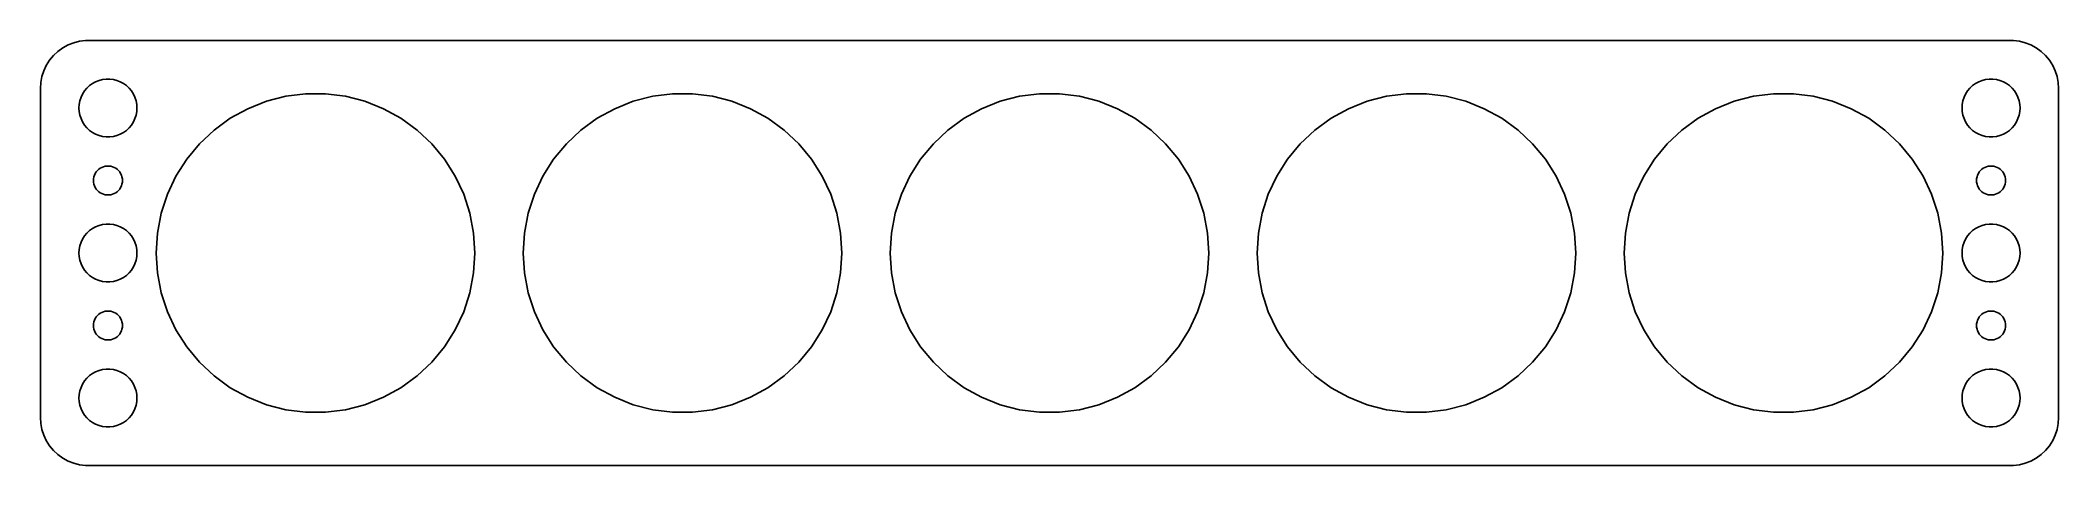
# Model space of a CAD drawing. Header units: metres. Extents: x -104 to 104, y -22 to 22.
import ezdxf

# ---------------------------------------------------------------- set-up
doc = ezdxf.new("R2010")
doc.units = ezdxf.units.M

msp = doc.modelspace()

# ---------------------------------------------------------------- linework, layer by layer
for p, q in [((-102.179, 21.2216), (-102.687, 20.8526)), ((-101.629, 21.5241), (-102.179, 21.2216)), ((-101.045, 21.7553), (-101.629, 21.5241)), ((-100.437, 21.9114), (-101.045, 21.7553)), ((-99.8139, 21.9901), (-100.437, 21.9114)), ((99.8139, 21.9901), (-99.8139, 21.9901)), ((100.437, 21.9114), (99.8139, 21.9901)), ((101.045, 21.7553), (100.437, 21.9114)), ((101.629, 21.5241), (101.045, 21.7553)), ((102.179, 21.2216), (101.629, 21.5241)), ((102.687, 20.8526), (102.179, 21.2216)), ((-104.149, 18.8406), (-104.343, 18.2434)), ((-103.882, 19.4088), (-104.149, 18.8406)), ((-103.545, 19.9389), (-103.882, 19.4088)), ((-103.145, 20.4227), (-103.545, 19.9389)), ((-102.687, 20.8526), (-103.145, 20.4227)), ((103.145, 20.4227), (102.687, 20.8526)), ((103.545, 19.9389), (103.145, 20.4227)), ((103.882, 19.4088), (103.545, 19.9389)), ((104.149, 18.8406), (103.882, 19.4088)), ((104.343, 18.2434), (104.149, 18.8406)), ((-104.461, 17.6267), (-104.5, 17)), ((-104.5, 17), (-104.5, -17)), ((-104.343, 18.2434), (-104.461, 17.6267)), ((-100.129, 16.4453), (-99.927, 16.7634)), ((-99.927, 16.7634), (-99.6869, 17.0536)), ((-99.6869, 17.0536), (-99.4123, 17.3115)), ((-99.4123, 17.3115), (-99.1075, 17.533)), ((-99.1075, 17.533), (-98.7773, 17.7145)), ((-98.7773, 17.7145), (-98.427, 17.8532)), ((-98.427, 17.8532), (-98.0621, 17.9469)), ((-98.0621, 17.9469), (-97.6884, 17.9941)), ((-97.6884, 17.9941), (-97.3116, 17.9941)), ((-97.3116, 17.9941), (-96.9379, 17.9469)), ((-96.9379, 17.9469), (-96.573, 17.8532)), ((-96.573, 17.8532), (-96.2227, 17.7145)), ((-96.2227, 17.7145), (-95.8925, 17.533)), ((-95.8925, 17.533), (-95.5877, 17.3115)), ((-95.5877, 17.3115), (-95.3131, 17.0536)), ((-95.3131, 17.0536), (-95.073, 16.7634)), ((-95.073, 16.7634), (-94.8711, 16.4453)), ((94.8711, 16.4453), (95.073, 16.7634)), ((95.073, 16.7634), (95.3131, 17.0536)), ((95.3131, 17.0536), (95.5877, 17.3115)), ((95.5877, 17.3115), (95.8925, 17.533)), ((95.8925, 17.533), (96.2227, 17.7145)), ((96.2227, 17.7145), (96.573, 17.8532)), ((96.573, 17.8532), (96.9379, 17.9469)), ((96.9379, 17.9469), (97.3116, 17.9941)), ((97.3116, 17.9941), (97.6884, 17.9941)), ((97.6884, 17.9941), (98.0621, 17.9469)), ((98.0621, 17.9469), (98.427, 17.8532)), ((98.427, 17.8532), (98.7773, 17.7145)), ((98.7773, 17.7145), (99.1075, 17.533)), ((99.1075, 17.533), (99.4123, 17.3115)), ((99.4123, 17.3115), (99.6869, 17.0536)), ((99.6869, 17.0536), (99.927, 16.7634)), ((99.927, 16.7634), (100.129, 16.4453)), ((104.461, 17.6267), (104.343, 18.2434)), ((104.5, 17), (104.461, 17.6267)), ((104.5, -17), (104.5, 17)), ((-100.5, 15), (-100.476, 15.376)), ((-100.476, 14.624), (-100.5, 15)), ((-100.476, 15.376), (-100.406, 15.7461)), ((-100.406, 15.7461), (-100.289, 16.1044)), ((-100.289, 16.1044), (-100.129, 16.4453)), ((-94.8711, 16.4453), (-94.7107, 16.1044)), ((-94.7107, 16.1044), (-94.5943, 15.7461)), ((-94.5943, 15.7461), (-94.5237, 15.376)), ((-94.5237, 15.376), (-94.5, 15)), ((-94.5, 15), (-94.5237, 14.624)), ((-84.8411, 13.9314), (-83.0254, 14.9296)), ((-83.0254, 14.9296), (-81.0988, 15.6924)), ((-81.0988, 15.6924), (-79.0918, 16.2077)), ((-79.0918, 16.2077), (-77.036, 16.4674)), ((-77.036, 16.4674), (-74.964, 16.4674)), ((-74.964, 16.4674), (-72.9082, 16.2077)), ((-72.9082, 16.2077), (-70.9012, 15.6924)), ((-70.9012, 15.6924), (-68.9746, 14.9296)), ((-68.9746, 14.9296), (-67.1589, 13.9314)), ((-46.8411, 13.9314), (-45.0254, 14.9296)), ((-45.0254, 14.9296), (-43.0988, 15.6924)), ((-43.0988, 15.6924), (-41.0918, 16.2077)), ((-41.0918, 16.2077), (-39.036, 16.4674)), ((-39.036, 16.4674), (-36.9639, 16.4674)), ((-36.9639, 16.4674), (-34.9082, 16.2077)), ((-34.9082, 16.2077), (-32.9012, 15.6924)), ((-32.9012, 15.6924), (-30.9746, 14.9296)), ((-30.9746, 14.9296), (-29.1588, 13.9314)), ((-8.84114, 13.9314), (-7.02534, 14.9296)), ((-7.02534, 14.9296), (-5.09877, 15.6924)), ((-5.09877, 15.6924), (-3.09178, 16.2077)), ((-3.09178, 16.2077), (-1.03604, 16.4674)), ((-1.03604, 16.4674), (1.03604, 16.4674)), ((1.03604, 16.4674), (3.09178, 16.2077)), ((3.09178, 16.2077), (5.09877, 15.6924)), ((5.09877, 15.6924), (7.02534, 14.9296)), ((7.02534, 14.9296), (8.84114, 13.9314)), ((29.1588, 13.9314), (30.9746, 14.9296)), ((30.9746, 14.9296), (32.9012, 15.6924)), ((32.9012, 15.6924), (34.9082, 16.2077)), ((34.9082, 16.2077), (36.9639, 16.4674)), ((36.9639, 16.4674), (39.036, 16.4674)), ((39.036, 16.4674), (41.0918, 16.2077)), ((41.0918, 16.2077), (43.0988, 15.6924)), ((43.0988, 15.6924), (45.0254, 14.9296)), ((45.0254, 14.9296), (46.8411, 13.9314)), ((67.1589, 13.9314), (68.9746, 14.9296)), ((68.9746, 14.9296), (70.9012, 15.6924)), ((70.9012, 15.6924), (72.9082, 16.2077)), ((72.9082, 16.2077), (74.964, 16.4674)), ((74.964, 16.4674), (77.036, 16.4674)), ((77.036, 16.4674), (79.0918, 16.2077)), ((79.0918, 16.2077), (81.0988, 15.6924)), ((81.0988, 15.6924), (83.0254, 14.9296)), ((83.0254, 14.9296), (84.8411, 13.9314)), ((94.5, 15), (94.5237, 15.376)), ((94.5237, 14.624), (94.5, 15)), ((94.5237, 15.376), (94.5943, 15.7461)), ((94.5943, 15.7461), (94.7107, 16.1044)), ((94.7107, 16.1044), (94.8711, 16.4453)), ((100.129, 16.4453), (100.289, 16.1044)), ((100.289, 16.1044), (100.406, 15.7461)), ((100.406, 15.7461), (100.476, 15.376)), ((100.476, 15.376), (100.5, 15)), ((100.5, 15), (100.476, 14.624)), ((-100.406, 14.2539), (-100.476, 14.624)), ((-100.289, 13.8956), (-100.406, 14.2539)), ((-100.129, 13.5547), (-100.289, 13.8956)), ((-99.927, 13.2366), (-100.129, 13.5547)), ((-99.6869, 12.9464), (-99.927, 13.2366)), ((-99.4123, 12.6884), (-99.6869, 12.9464)), ((-99.1075, 12.467), (-99.4123, 12.6884)), ((-95.5877, 12.6884), (-95.8925, 12.467)), ((-95.3131, 12.9464), (-95.5877, 12.6884)), ((-95.073, 13.2366), (-95.3131, 12.9464)), ((-94.8711, 13.5547), (-95.073, 13.2366)), ((-94.7107, 13.8956), (-94.8711, 13.5547)), ((-94.5943, 14.2539), (-94.7107, 13.8956)), ((-94.5237, 14.624), (-94.5943, 14.2539)), ((-88.028, 11.295), (-86.5175, 12.7135)), ((-86.5175, 12.7135), (-84.8411, 13.9314)), ((-67.1589, 13.9314), (-65.4825, 12.7135)), ((-65.4825, 12.7135), (-63.972, 11.295)), ((-50.028, 11.295), (-48.5175, 12.7135)), ((-48.5175, 12.7135), (-46.8411, 13.9314)), ((-29.1588, 13.9314), (-27.4825, 12.7135)), ((-27.4825, 12.7135), (-25.972, 11.295)), ((-12.028, 11.295), (-10.5175, 12.7135)), ((-10.5175, 12.7135), (-8.84114, 13.9314)), ((8.84114, 13.9314), (10.5175, 12.7135)), ((10.5175, 12.7135), (12.028, 11.295)), ((25.972, 11.295), (27.4825, 12.7135)), ((27.4825, 12.7135), (29.1588, 13.9314)), ((46.8411, 13.9314), (48.5175, 12.7135)), ((48.5175, 12.7135), (50.028, 11.295)), ((63.972, 11.295), (65.4825, 12.7135)), ((65.4825, 12.7135), (67.1589, 13.9314)), ((84.8411, 13.9314), (86.5175, 12.7135)), ((86.5175, 12.7135), (88.028, 11.295)), ((94.5943, 14.2539), (94.5237, 14.624)), ((94.7107, 13.8956), (94.5943, 14.2539)), ((94.8711, 13.5547), (94.7107, 13.8956)), ((95.073, 13.2366), (94.8711, 13.5547)), ((95.3131, 12.9464), (95.073, 13.2366)), ((95.5877, 12.6884), (95.3131, 12.9464)), ((95.8925, 12.467), (95.5877, 12.6884)), ((99.4123, 12.6884), (99.1075, 12.467)), ((99.6869, 12.9464), (99.4123, 12.6884)), ((99.927, 13.2366), (99.6869, 12.9464)), ((100.129, 13.5547), (99.927, 13.2366)), ((100.289, 13.8956), (100.129, 13.5547)), ((100.406, 14.2539), (100.289, 13.8956)), ((100.476, 14.624), (100.406, 14.2539)), ((-98.7773, 12.2855), (-99.1075, 12.467)), ((-98.427, 12.1468), (-98.7773, 12.2855)), ((-98.0621, 12.0531), (-98.427, 12.1468)), ((-97.6884, 12.0059), (-98.0621, 12.0531)), ((-97.3116, 12.0059), (-97.6884, 12.0059)), ((-96.9379, 12.0531), (-97.3116, 12.0059)), ((-96.573, 12.1468), (-96.9379, 12.0531)), ((-96.2227, 12.2855), (-96.573, 12.1468)), ((-95.8925, 12.467), (-96.2227, 12.2855)), ((-89.3488, 9.69846), (-88.028, 11.295)), ((-63.972, 11.295), (-62.6512, 9.69846)), ((-51.3488, 9.69846), (-50.028, 11.295)), ((-25.972, 11.295), (-24.6512, 9.69846)), ((-13.3488, 9.69846), (-12.028, 11.295)), ((12.028, 11.295), (13.3488, 9.69846)), ((24.6512, 9.69846), (25.972, 11.295)), ((50.028, 11.295), (51.3488, 9.69846)), ((62.6512, 9.69846), (63.972, 11.295)), ((88.028, 11.295), (89.3488, 9.69846)), ((96.2227, 12.2855), (95.8925, 12.467)), ((96.573, 12.1468), (96.2227, 12.2855)), ((96.9379, 12.0531), (96.573, 12.1468)), ((97.3116, 12.0059), (96.9379, 12.0531)), ((97.6884, 12.0059), (97.3116, 12.0059)), ((98.0621, 12.0531), (97.6884, 12.0059)), ((98.427, 12.1468), (98.0621, 12.0531)), ((98.7773, 12.2855), (98.427, 12.1468)), ((99.1075, 12.467), (98.7773, 12.2855)), ((-98.8145, 8.22263), (-98.7135, 8.38167)), ((-98.7135, 8.38167), (-98.5934, 8.52681)), ((-98.5934, 8.52681), (-98.4561, 8.65576)), ((-98.4561, 8.65576), (-98.3037, 8.76648)), ((-98.3037, 8.76648), (-98.1387, 8.85724)), ((-98.1387, 8.85724), (-97.9635, 8.92657)), ((-97.9635, 8.92657), (-97.7811, 8.97342)), ((-97.7811, 8.97342), (-97.5942, 8.99704)), ((-97.5942, 8.99704), (-97.4058, 8.99704)), ((-97.4058, 8.99704), (-97.2189, 8.97342)), ((-97.2189, 8.97342), (-97.0365, 8.92657)), ((-97.0365, 8.92657), (-96.8613, 8.85724)), ((-96.8613, 8.85724), (-96.6963, 8.76648)), ((-96.6963, 8.76648), (-96.5439, 8.65576)), ((-96.5439, 8.65576), (-96.4065, 8.52681)), ((-96.4065, 8.52681), (-96.2865, 8.38167)), ((-96.2865, 8.38167), (-96.1855, 8.22263)), ((-90.4591, 7.94893), (-89.3488, 9.69846)), ((-62.6512, 9.69846), (-61.5409, 7.94893)), ((-52.4591, 7.94893), (-51.3488, 9.69846)), ((-24.6512, 9.69846), (-23.5409, 7.94893)), ((-14.459, 7.94893), (-13.3488, 9.69846)), ((13.3488, 9.69846), (14.459, 7.94893)), ((23.5409, 7.94893), (24.6512, 9.69846)), ((51.3488, 9.69846), (52.4591, 7.94893)), ((61.5409, 7.94893), (62.6512, 9.69846)), ((89.3488, 9.69846), (90.4591, 7.94893)), ((96.1855, 8.22263), (96.2865, 8.38167)), ((96.2865, 8.38167), (96.4065, 8.52681)), ((96.4065, 8.52681), (96.5439, 8.65576)), ((96.5439, 8.65576), (96.6963, 8.76648)), ((96.6963, 8.76648), (96.8613, 8.85724)), ((96.8613, 8.85724), (97.0365, 8.92657)), ((97.0365, 8.92657), (97.2189, 8.97342)), ((97.2189, 8.97342), (97.4058, 8.99704)), ((97.4058, 8.99704), (97.5942, 8.99704)), ((97.5942, 8.99704), (97.7811, 8.97342)), ((97.7811, 8.97342), (97.9635, 8.92657)), ((97.9635, 8.92657), (98.1387, 8.85724)), ((98.1387, 8.85724), (98.3037, 8.76648)), ((98.3037, 8.76648), (98.4561, 8.65576)), ((98.4561, 8.65576), (98.5934, 8.52681)), ((98.5934, 8.52681), (98.7135, 8.38167)), ((98.7135, 8.38167), (98.8145, 8.22263)), ((-99, 7.5), (-98.9882, 7.68799)), ((-98.9882, 7.312), (-99, 7.5)), ((-98.9882, 7.68799), (-98.9529, 7.87303)), ((-98.9529, 7.12695), (-98.9882, 7.312)), ((-98.9529, 7.87303), (-98.8947, 8.05219)), ((-98.8947, 6.9478), (-98.9529, 7.12695)), ((-98.8947, 8.05219), (-98.8145, 8.22263)), ((-98.8145, 6.77736), (-98.8947, 6.9478)), ((-98.7135, 6.61832), (-98.8145, 6.77736)), ((-98.5934, 6.47318), (-98.7135, 6.61832)), ((-98.4561, 6.34422), (-98.5934, 6.47318)), ((-98.3037, 6.23351), (-98.4561, 6.34422)), ((-96.5439, 6.34422), (-96.6963, 6.23351)), ((-96.4065, 6.47318), (-96.5439, 6.34422)), ((-96.2865, 6.61832), (-96.4065, 6.47318)), ((-96.1855, 6.77736), (-96.2865, 6.61832)), ((-96.1855, 8.22263), (-96.1053, 8.05219)), ((-96.1053, 6.9478), (-96.1855, 6.77736)), ((-96.1053, 8.05219), (-96.0471, 7.87303)), ((-96.0471, 7.12695), (-96.1053, 6.9478)), ((-96.0471, 7.87303), (-96.0118, 7.68799)), ((-96.0118, 7.312), (-96.0471, 7.12695)), ((-96.0118, 7.68799), (-96, 7.5)), ((-96, 7.5), (-96.0118, 7.312)), ((-91.3413, 6.07405), (-90.4591, 7.94893)), ((-61.5409, 7.94893), (-60.6587, 6.07405)), ((-53.3413, 6.07405), (-52.4591, 7.94893)), ((-23.5409, 7.94893), (-22.6587, 6.07405)), ((-15.3413, 6.07405), (-14.459, 7.94893)), ((14.459, 7.94893), (15.3413, 6.07405)), ((22.6587, 6.07405), (23.5409, 7.94893)), ((52.4591, 7.94893), (53.3413, 6.07405)), ((60.6587, 6.07405), (61.5409, 7.94893)), ((90.4591, 7.94893), (91.3413, 6.07405)), ((96, 7.5), (96.0118, 7.68799)), ((96.0118, 7.312), (96, 7.5)), ((96.0118, 7.68799), (96.0471, 7.87303)), ((96.0471, 7.12695), (96.0118, 7.312)), ((96.0471, 7.87303), (96.1053, 8.05219)), ((96.1053, 6.9478), (96.0471, 7.12695)), ((96.1053, 8.05219), (96.1855, 8.22263)), ((96.1855, 6.77736), (96.1053, 6.9478)), ((96.2865, 6.61832), (96.1855, 6.77736)), ((96.4065, 6.47318), (96.2865, 6.61832)), ((96.5439, 6.34422), (96.4065, 6.47318)), ((96.6963, 6.23351), (96.5439, 6.34422)), ((98.4561, 6.34422), (98.3037, 6.23351)), ((98.5934, 6.47318), (98.4561, 6.34422)), ((98.7135, 6.61832), (98.5934, 6.47318)), ((98.8145, 6.77736), (98.7135, 6.61832)), ((98.8145, 8.22263), (98.8947, 8.05219)), ((98.8947, 6.9478), (98.8145, 6.77736)), ((98.8947, 8.05219), (98.9529, 7.87303)), ((98.9529, 7.12695), (98.8947, 6.9478)), ((98.9529, 7.87303), (98.9882, 7.68799)), ((98.9882, 7.312), (98.9529, 7.12695)), ((98.9882, 7.68799), (99, 7.5)), ((99, 7.5), (98.9882, 7.312)), ((-98.1387, 6.14275), (-98.3037, 6.23351)), ((-97.9635, 6.07341), (-98.1387, 6.14275)), ((-97.7811, 6.02657), (-97.9635, 6.07341)), ((-97.5942, 6.00294), (-97.7811, 6.02657)), ((-97.4058, 6.00294), (-97.5942, 6.00294)), ((-97.2189, 6.02657), (-97.4058, 6.00294)), ((-97.0365, 6.07341), (-97.2189, 6.02657)), ((-96.8613, 6.14275), (-97.0365, 6.07341)), ((-96.6963, 6.23351), (-96.8613, 6.14275)), ((-91.9816, 4.10338), (-91.3413, 6.07405)), ((-60.6587, 6.07405), (-60.0184, 4.10338)), ((-53.9816, 4.10338), (-53.3413, 6.07405)), ((-22.6587, 6.07405), (-22.0184, 4.10338)), ((-15.9816, 4.10338), (-15.3413, 6.07405)), ((15.3413, 6.07405), (15.9816, 4.10338)), ((22.0184, 4.10338), (22.6587, 6.07405)), ((53.3413, 6.07405), (53.9816, 4.10338)), ((60.0184, 4.10338), (60.6587, 6.07405)), ((91.3413, 6.07405), (91.9816, 4.10338)), ((96.8613, 6.14275), (96.6963, 6.23351)), ((97.0365, 6.07341), (96.8613, 6.14275)), ((97.2189, 6.02657), (97.0365, 6.07341)), ((97.4058, 6.00294), (97.2189, 6.02657)), ((97.5942, 6.00294), (97.4058, 6.00294)), ((97.7811, 6.02657), (97.5942, 6.00294)), ((97.9635, 6.07341), (97.7811, 6.02657)), ((98.1387, 6.14275), (97.9635, 6.07341)), ((98.3037, 6.23351), (98.1387, 6.14275)), ((-99.6869, 2.05363), (-99.4123, 2.31154)), ((-99.4123, 2.31154), (-99.1075, 2.53297)), ((-99.1075, 2.53297), (-98.7773, 2.71448)), ((-98.7773, 2.71448), (-98.427, 2.85316)), ((-98.427, 2.85316), (-98.0621, 2.94685)), ((-98.0621, 2.94685), (-97.6884, 2.99408)), ((-97.6884, 2.99408), (-97.3116, 2.99408)), ((-97.3116, 2.99408), (-96.9379, 2.94685)), ((-96.9379, 2.94685), (-96.573, 2.85316)), ((-96.573, 2.85316), (-96.2227, 2.71448)), ((-96.2227, 2.71448), (-95.8925, 2.53297)), ((-95.8925, 2.53297), (-95.5877, 2.31154)), ((-95.5877, 2.31154), (-95.3131, 2.05363)), ((-92.3699, 2.06799), (-91.9816, 4.10338)), ((-60.0184, 4.10338), (-59.6301, 2.06799)), ((-54.3699, 2.06799), (-53.9816, 4.10338)), ((-22.0184, 4.10338), (-21.6301, 2.06799)), ((-16.3699, 2.06799), (-15.9816, 4.10338)), ((15.9816, 4.10338), (16.3699, 2.06799)), ((21.6301, 2.06799), (22.0184, 4.10338)), ((53.9816, 4.10338), (54.3699, 2.06799)), ((59.6301, 2.06799), (60.0184, 4.10338)), ((91.9816, 4.10338), (92.3699, 2.06799)), ((95.3131, 2.05363), (95.5877, 2.31154)), ((95.5877, 2.31154), (95.8925, 2.53297)), ((95.8925, 2.53297), (96.2227, 2.71448)), ((96.2227, 2.71448), (96.573, 2.85316)), ((96.573, 2.85316), (96.9379, 2.94685)), ((96.9379, 2.94685), (97.3116, 2.99408)), ((97.3116, 2.99408), (97.6884, 2.99408)), ((97.6884, 2.99408), (98.0621, 2.94685)), ((98.0621, 2.94685), (98.427, 2.85316)), ((98.427, 2.85316), (98.7773, 2.71448)), ((98.7773, 2.71448), (99.1075, 2.53297)), ((99.1075, 2.53297), (99.4123, 2.31154)), ((99.4123, 2.31154), (99.6869, 2.05363)), ((-100.5, 0), (-100.476, 0.37599)), ((-100.476, -0.37599), (-100.5, 0)), ((-100.476, 0.37599), (-100.406, 0.74606)), ((-100.406, 0.74606), (-100.289, 1.10437)), ((-100.289, 1.10437), (-100.129, 1.44525)), ((-100.129, 1.44525), (-99.927, 1.76335)), ((-99.927, 1.76335), (-99.6869, 2.05363)), ((-95.3131, 2.05363), (-95.073, 1.76335)), ((-95.073, 1.76335), (-94.8711, 1.44525)), ((-94.8711, 1.44525), (-94.7107, 1.10437)), ((-94.7107, 1.10437), (-94.5943, 0.74606)), ((-94.5943, 0.74606), (-94.5237, 0.37599)), ((-94.5237, 0.37599), (-94.5, 0)), ((-94.5, 0), (-94.5237, -0.37599)), ((-92.5, 0), (-92.3699, 2.06799)), ((-92.3699, -2.06799), (-92.5, 0)), ((-59.6301, 2.06799), (-59.5, 0)), ((-59.5, 0), (-59.6301, -2.06799)), ((-54.5, 0), (-54.3699, 2.06799)), ((-54.3699, -2.06799), (-54.5, 0)), ((-21.6301, 2.06799), (-21.5, 0)), ((-21.5, 0), (-21.6301, -2.06799)), ((-16.5, 0), (-16.3699, 2.06799)), ((-16.3699, -2.06799), (-16.5, 0)), ((16.3699, 2.06799), (16.5, 0)), ((16.5, 0), (16.3699, -2.06799)), ((21.5, 0), (21.6301, 2.06799)), ((21.6301, -2.06799), (21.5, 0)), ((54.3699, 2.06799), (54.5, 0)), ((54.5, 0), (54.3699, -2.06799)), ((59.5, 0), (59.6301, 2.06799)), ((59.6301, -2.06799), (59.5, 0)), ((92.3699, 2.06799), (92.5, 0)), ((92.5, 0), (92.3699, -2.06799)), ((94.5, 0), (94.5237, 0.37599)), ((94.5237, -0.37599), (94.5, 0)), ((94.5237, 0.37599), (94.5943, 0.74606)), ((94.5943, 0.74606), (94.7107, 1.10437)), ((94.7107, 1.10437), (94.8711, 1.44525)), ((94.8711, 1.44525), (95.073, 1.76335)), ((95.073, 1.76335), (95.3131, 2.05363)), ((99.6869, 2.05363), (99.927, 1.76335)), ((99.927, 1.76335), (100.129, 1.44525)), ((100.129, 1.44525), (100.289, 1.10437)), ((100.289, 1.10437), (100.406, 0.74606)), ((100.406, 0.74606), (100.476, 0.37599)), ((100.476, 0.37599), (100.5, 0)), ((100.5, 0), (100.476, -0.37599)), ((-100.406, -0.74606), (-100.476, -0.37599)), ((-100.289, -1.10437), (-100.406, -0.74606)), ((-100.129, -1.44525), (-100.289, -1.10437)), ((-99.927, -1.76335), (-100.129, -1.44525)), ((-99.6869, -2.05363), (-99.927, -1.76335)), ((-99.4123, -2.31154), (-99.6869, -2.05363)), ((-95.3131, -2.05363), (-95.5877, -2.31154)), ((-95.073, -1.76335), (-95.3131, -2.05363)), ((-94.8711, -1.44525), (-95.073, -1.76335)), ((-94.7107, -1.10437), (-94.8711, -1.44525)), ((-94.5943, -0.74606), (-94.7107, -1.10437)), ((-94.5237, -0.37599), (-94.5943, -0.74606)), ((-91.9816, -4.10338), (-92.3699, -2.06799)), ((-59.6301, -2.06799), (-60.0184, -4.10338)), ((-53.9816, -4.10338), (-54.3699, -2.06799)), ((-21.6301, -2.06799), (-22.0184, -4.10338)), ((-15.9816, -4.10338), (-16.3699, -2.06799)), ((16.3699, -2.06799), (15.9816, -4.10338)), ((22.0184, -4.10338), (21.6301, -2.06799)), ((54.3699, -2.06799), (53.9816, -4.10338)), ((60.0184, -4.10338), (59.6301, -2.06799)), ((92.3699, -2.06799), (91.9816, -4.10338)), ((94.5943, -0.74606), (94.5237, -0.37599)), ((94.7107, -1.10437), (94.5943, -0.74606)), ((94.8711, -1.44525), (94.7107, -1.10437)), ((95.073, -1.76335), (94.8711, -1.44525)), ((95.3131, -2.05363), (95.073, -1.76335)), ((95.5877, -2.31154), (95.3131, -2.05363)), ((99.6869, -2.05363), (99.4123, -2.31154)), ((99.927, -1.76335), (99.6869, -2.05363)), ((100.129, -1.44525), (99.927, -1.76335)), ((100.289, -1.10437), (100.129, -1.44525)), ((100.406, -0.74606), (100.289, -1.10437)), ((100.476, -0.37599), (100.406, -0.74606)), ((-99.1075, -2.53297), (-99.4123, -2.31154)), ((-98.7773, -2.71448), (-99.1075, -2.53297)), ((-98.427, -2.85316), (-98.7773, -2.71448)), ((-98.0621, -2.94685), (-98.427, -2.85316)), ((-97.6884, -2.99408), (-98.0621, -2.94685)), ((-97.3116, -2.99408), (-97.6884, -2.99408)), ((-96.9379, -2.94685), (-97.3116, -2.99408)), ((-96.573, -2.85316), (-96.9379, -2.94685)), ((-96.2227, -2.71448), (-96.573, -2.85316)), ((-95.8925, -2.53297), (-96.2227, -2.71448)), ((-95.5877, -2.31154), (-95.8925, -2.53297)), ((-91.3413, -6.07405), (-91.9816, -4.10338)), ((-60.0184, -4.10338), (-60.6587, -6.07405)), ((-53.3413, -6.07405), (-53.9816, -4.10338)), ((-22.0184, -4.10338), (-22.6587, -6.07405)), ((-15.3413, -6.07405), (-15.9816, -4.10338)), ((15.9816, -4.10338), (15.3413, -6.07405)), ((22.6587, -6.07405), (22.0184, -4.10338)), ((53.9816, -4.10338), (53.3413, -6.07405)), ((60.6587, -6.07405), (60.0184, -4.10338)), ((91.9816, -4.10338), (91.3413, -6.07405)), ((95.8925, -2.53297), (95.5877, -2.31154)), ((96.2227, -2.71448), (95.8925, -2.53297)), ((96.573, -2.85316), (96.2227, -2.71448)), ((96.9379, -2.94685), (96.573, -2.85316)), ((97.3116, -2.99408), (96.9379, -2.94685)), ((97.6884, -2.99408), (97.3116, -2.99408)), ((98.0621, -2.94685), (97.6884, -2.99408)), ((98.427, -2.85316), (98.0621, -2.94685)), ((98.7773, -2.71448), (98.427, -2.85316)), ((99.1075, -2.53297), (98.7773, -2.71448)), ((99.4123, -2.31154), (99.1075, -2.53297)), ((-98.4561, -6.34422), (-98.3037, -6.23351)), ((-98.3037, -6.23351), (-98.1387, -6.14275)), ((-98.1387, -6.14275), (-97.9635, -6.07341)), ((-97.9635, -6.07341), (-97.7811, -6.02657)), ((-97.7811, -6.02657), (-97.5942, -6.00294)), ((-97.5942, -6.00294), (-97.4058, -6.00294)), ((-97.4058, -6.00294), (-97.2189, -6.02657)), ((-97.2189, -6.02657), (-97.0365, -6.07341)), ((-97.0365, -6.07341), (-96.8613, -6.14275)), ((-96.8613, -6.14275), (-96.6963, -6.23351)), ((-96.6963, -6.23351), (-96.5439, -6.34422)), ((-90.4591, -7.94893), (-91.3413, -6.07405)), ((-60.6587, -6.07405), (-61.5409, -7.94893)), ((-52.4591, -7.94893), (-53.3413, -6.07405)), ((-22.6587, -6.07405), (-23.5409, -7.94893)), ((-14.459, -7.94893), (-15.3413, -6.07405)), ((15.3413, -6.07405), (14.459, -7.94893)), ((23.5409, -7.94893), (22.6587, -6.07405)), ((53.3413, -6.07405), (52.4591, -7.94893)), ((61.5409, -7.94893), (60.6587, -6.07405)), ((91.3413, -6.07405), (90.4591, -7.94893)), ((96.5439, -6.34422), (96.6963, -6.23351)), ((96.6963, -6.23351), (96.8613, -6.14275)), ((96.8613, -6.14275), (97.0365, -6.07341)), ((97.0365, -6.07341), (97.2189, -6.02657)), ((97.2189, -6.02657), (97.4058, -6.00294)), ((97.4058, -6.00294), (97.5942, -6.00294)), ((97.5942, -6.00294), (97.7811, -6.02657)), ((97.7811, -6.02657), (97.9635, -6.07341)), ((97.9635, -6.07341), (98.1387, -6.14275)), ((98.1387, -6.14275), (98.3037, -6.23351)), ((98.3037, -6.23351), (98.4561, -6.34422)), ((-99, -7.5), (-98.9882, -7.312)), ((-98.9882, -7.68799), (-99, -7.5)), ((-98.9882, -7.312), (-98.9529, -7.12695)), ((-98.9529, -7.87303), (-98.9882, -7.68799)), ((-98.9529, -7.12695), (-98.8947, -6.9478)), ((-98.8947, -8.05219), (-98.9529, -7.87303)), ((-98.8947, -6.9478), (-98.8145, -6.77736)), ((-98.8145, -8.22263), (-98.8947, -8.05219)), ((-98.8145, -6.77736), (-98.7135, -6.61832)), ((-98.7135, -8.38167), (-98.8145, -8.22263)), ((-98.7135, -6.61832), (-98.5934, -6.47318)), ((-98.5934, -6.47318), (-98.4561, -6.34422)), ((-96.5439, -6.34422), (-96.4065, -6.47318)), ((-96.4065, -6.47318), (-96.2865, -6.61832)), ((-96.2865, -6.61832), (-96.1855, -6.77736)), ((-96.1855, -8.22263), (-96.2865, -8.38167)), ((-96.1855, -6.77736), (-96.1053, -6.9478)), ((-96.1053, -8.05219), (-96.1855, -8.22263)), ((-96.1053, -6.9478), (-96.0471, -7.12695)), ((-96.0471, -7.87303), (-96.1053, -8.05219)), ((-96.0471, -7.12695), (-96.0118, -7.312)), ((-96.0118, -7.68799), (-96.0471, -7.87303)), ((-96.0118, -7.312), (-96, -7.5)), ((-96, -7.5), (-96.0118, -7.68799)), ((-89.3488, -9.69846), (-90.4591, -7.94893)), ((-61.5409, -7.94893), (-62.6512, -9.69846)), ((-51.3488, -9.69846), (-52.4591, -7.94893)), ((-23.5409, -7.94893), (-24.6512, -9.69846)), ((-13.3488, -9.69846), (-14.459, -7.94893)), ((14.459, -7.94893), (13.3488, -9.69846)), ((24.6512, -9.69846), (23.5409, -7.94893)), ((52.4591, -7.94893), (51.3488, -9.69846)), ((62.6512, -9.69846), (61.5409, -7.94893)), ((90.4591, -7.94893), (89.3488, -9.69846)), ((96, -7.5), (96.0118, -7.312)), ((96.0118, -7.68799), (96, -7.5)), ((96.0118, -7.312), (96.0471, -7.12695)), ((96.0471, -7.87303), (96.0118, -7.68799)), ((96.0471, -7.12695), (96.1053, -6.9478)), ((96.1053, -8.05219), (96.0471, -7.87303)), ((96.1053, -6.9478), (96.1855, -6.77736)), ((96.1855, -8.22263), (96.1053, -8.05219)), ((96.1855, -6.77736), (96.2865, -6.61832)), ((96.2865, -8.38167), (96.1855, -8.22263)), ((96.2865, -6.61832), (96.4065, -6.47318)), ((96.4065, -6.47318), (96.5439, -6.34422)), ((98.4561, -6.34422), (98.5934, -6.47318)), ((98.5934, -6.47318), (98.7135, -6.61832)), ((98.7135, -6.61832), (98.8145, -6.77736)), ((98.8145, -8.22263), (98.7135, -8.38167)), ((98.8145, -6.77736), (98.8947, -6.9478)), ((98.8947, -8.05219), (98.8145, -8.22263)), ((98.8947, -6.9478), (98.9529, -7.12695)), ((98.9529, -7.87303), (98.8947, -8.05219)), ((98.9529, -7.12695), (98.9882, -7.312)), ((98.9882, -7.68799), (98.9529, -7.87303)), ((98.9882, -7.312), (99, -7.5)), ((99, -7.5), (98.9882, -7.68799)), ((-98.5934, -8.52681), (-98.7135, -8.38167)), ((-98.4561, -8.65576), (-98.5934, -8.52681)), ((-98.3037, -8.76648), (-98.4561, -8.65576)), ((-98.1387, -8.85724), (-98.3037, -8.76648)), ((-97.9635, -8.92657), (-98.1387, -8.85724)), ((-97.7811, -8.97342), (-97.9635, -8.92657)), ((-97.5942, -8.99704), (-97.7811, -8.97342)), ((-97.4058, -8.99704), (-97.5942, -8.99704)), ((-97.2189, -8.97342), (-97.4058, -8.99704)), ((-97.0365, -8.92657), (-97.2189, -8.97342)), ((-96.8613, -8.85724), (-97.0365, -8.92657)), ((-96.6963, -8.76648), (-96.8613, -8.85724)), ((-96.5439, -8.65576), (-96.6963, -8.76648)), ((-96.4065, -8.52681), (-96.5439, -8.65576)), ((-96.2865, -8.38167), (-96.4065, -8.52681)), ((-88.028, -11.295), (-89.3488, -9.69846)), ((-62.6512, -9.69846), (-63.972, -11.295)), ((-50.028, -11.295), (-51.3488, -9.69846)), ((-24.6512, -9.69846), (-25.972, -11.295)), ((-12.028, -11.295), (-13.3488, -9.69846)), ((13.3488, -9.69846), (12.028, -11.295)), ((25.972, -11.295), (24.6512, -9.69846)), ((51.3488, -9.69846), (50.028, -11.295)), ((63.972, -11.295), (62.6512, -9.69846)), ((89.3488, -9.69846), (88.028, -11.295)), ((96.4065, -8.52681), (96.2865, -8.38167)), ((96.5439, -8.65576), (96.4065, -8.52681)), ((96.6963, -8.76648), (96.5439, -8.65576)), ((96.8613, -8.85724), (96.6963, -8.76648)), ((97.0365, -8.92657), (96.8613, -8.85724)), ((97.2189, -8.97342), (97.0365, -8.92657)), ((97.4058, -8.99704), (97.2189, -8.97342)), ((97.5942, -8.99704), (97.4058, -8.99704)), ((97.7811, -8.97342), (97.5942, -8.99704)), ((97.9635, -8.92657), (97.7811, -8.97342)), ((98.1387, -8.85724), (97.9635, -8.92657)), ((98.3037, -8.76648), (98.1387, -8.85724)), ((98.4561, -8.65576), (98.3037, -8.76648)), ((98.5934, -8.52681), (98.4561, -8.65576)), ((98.7135, -8.38167), (98.5934, -8.52681)), ((-99.4123, -12.6884), (-99.1075, -12.467)), ((-99.1075, -12.467), (-98.7773, -12.2855)), ((-98.7773, -12.2855), (-98.427, -12.1468)), ((-98.427, -12.1468), (-98.0621, -12.0531)), ((-98.0621, -12.0531), (-97.6884, -12.0059)), ((-97.6884, -12.0059), (-97.3116, -12.0059)), ((-97.3116, -12.0059), (-96.9379, -12.0531)), ((-96.9379, -12.0531), (-96.573, -12.1468)), ((-96.573, -12.1468), (-96.2227, -12.2855)), ((-96.2227, -12.2855), (-95.8925, -12.467)), ((-95.8925, -12.467), (-95.5877, -12.6884)), ((-86.5175, -12.7135), (-88.028, -11.295)), ((-63.972, -11.295), (-65.4825, -12.7135)), ((-48.5175, -12.7135), (-50.028, -11.295)), ((-25.972, -11.295), (-27.4825, -12.7135)), ((-10.5175, -12.7135), (-12.028, -11.295)), ((12.028, -11.295), (10.5175, -12.7135)), ((27.4825, -12.7135), (25.972, -11.295)), ((50.028, -11.295), (48.5175, -12.7135)), ((65.4825, -12.7135), (63.972, -11.295)), ((88.028, -11.295), (86.5175, -12.7135)), ((95.5877, -12.6884), (95.8925, -12.467)), ((95.8925, -12.467), (96.2227, -12.2855)), ((96.2227, -12.2855), (96.573, -12.1468)), ((96.573, -12.1468), (96.9379, -12.0531)), ((96.9379, -12.0531), (97.3116, -12.0059)), ((97.3116, -12.0059), (97.6884, -12.0059)), ((97.6884, -12.0059), (98.0621, -12.0531)), ((98.0621, -12.0531), (98.427, -12.1468)), ((98.427, -12.1468), (98.7773, -12.2855)), ((98.7773, -12.2855), (99.1075, -12.467)), ((99.1075, -12.467), (99.4123, -12.6884)), ((-100.5, -15), (-100.476, -14.624)), ((-100.476, -14.624), (-100.406, -14.2539)), ((-100.406, -14.2539), (-100.289, -13.8956)), ((-100.289, -13.8956), (-100.129, -13.5547)), ((-100.129, -13.5547), (-99.927, -13.2366)), ((-99.927, -13.2366), (-99.6869, -12.9464)), ((-99.6869, -12.9464), (-99.4123, -12.6884)), ((-95.5877, -12.6884), (-95.3131, -12.9464)), ((-95.3131, -12.9464), (-95.073, -13.2366)), ((-95.073, -13.2366), (-94.8711, -13.5547)), ((-94.8711, -13.5547), (-94.7107, -13.8956)), ((-94.7107, -13.8956), (-94.5943, -14.2539)), ((-94.5943, -14.2539), (-94.5237, -14.624)), ((-94.5237, -14.624), (-94.5, -15)), ((-84.8411, -13.9314), (-86.5175, -12.7135)), ((-83.0254, -14.9296), (-84.8411, -13.9314)), ((-67.1589, -13.9314), (-68.9746, -14.9296)), ((-65.4825, -12.7135), (-67.1589, -13.9314)), ((-46.8411, -13.9314), (-48.5175, -12.7135)), ((-45.0254, -14.9296), (-46.8411, -13.9314)), ((-29.1588, -13.9314), (-30.9746, -14.9296)), ((-27.4825, -12.7135), (-29.1588, -13.9314)), ((-8.84114, -13.9314), (-10.5175, -12.7135)), ((-7.02534, -14.9296), (-8.84114, -13.9314)), ((8.84114, -13.9314), (7.02534, -14.9296)), ((10.5175, -12.7135), (8.84114, -13.9314)), ((29.1588, -13.9314), (27.4825, -12.7135)), ((30.9746, -14.9296), (29.1588, -13.9314)), ((46.8411, -13.9314), (45.0254, -14.9296)), ((48.5175, -12.7135), (46.8411, -13.9314)), ((67.1589, -13.9314), (65.4825, -12.7135)), ((68.9746, -14.9296), (67.1589, -13.9314)), ((84.8411, -13.9314), (83.0254, -14.9296)), ((86.5175, -12.7135), (84.8411, -13.9314)), ((94.5, -15), (94.5237, -14.624)), ((94.5237, -14.624), (94.5943, -14.2539)), ((94.5943, -14.2539), (94.7107, -13.8956)), ((94.7107, -13.8956), (94.8711, -13.5547)), ((94.8711, -13.5547), (95.073, -13.2366)), ((95.073, -13.2366), (95.3131, -12.9464)), ((95.3131, -12.9464), (95.5877, -12.6884)), ((99.4123, -12.6884), (99.6869, -12.9464)), ((99.6869, -12.9464), (99.927, -13.2366)), ((99.927, -13.2366), (100.129, -13.5547)), ((100.129, -13.5547), (100.289, -13.8956)), ((100.289, -13.8956), (100.406, -14.2539)), ((100.406, -14.2539), (100.476, -14.624)), ((100.476, -14.624), (100.5, -15)), ((-100.476, -15.376), (-100.5, -15)), ((-100.406, -15.7461), (-100.476, -15.376)), ((-100.289, -16.1044), (-100.406, -15.7461)), ((-100.129, -16.4453), (-100.289, -16.1044)), ((-99.927, -16.7634), (-100.129, -16.4453)), ((-94.8711, -16.4453), (-95.073, -16.7634)), ((-94.7107, -16.1044), (-94.8711, -16.4453)), ((-94.5943, -15.7461), (-94.7107, -16.1044)), ((-94.5237, -15.376), (-94.5943, -15.7461)), ((-94.5, -15), (-94.5237, -15.376)), ((-81.0988, -15.6924), (-83.0254, -14.9296)), ((-79.0918, -16.2077), (-81.0988, -15.6924)), ((-77.036, -16.4674), (-79.0918, -16.2077)), ((-74.964, -16.4674), (-77.036, -16.4674)), ((-72.9082, -16.2077), (-74.964, -16.4674)), ((-70.9012, -15.6924), (-72.9082, -16.2077)), ((-68.9746, -14.9296), (-70.9012, -15.6924)), ((-43.0988, -15.6924), (-45.0254, -14.9296)), ((-41.0918, -16.2077), (-43.0988, -15.6924)), ((-39.036, -16.4674), (-41.0918, -16.2077)), ((-36.9639, -16.4674), (-39.036, -16.4674)), ((-34.9082, -16.2077), (-36.9639, -16.4674)), ((-32.9012, -15.6924), (-34.9082, -16.2077)), ((-30.9746, -14.9296), (-32.9012, -15.6924)), ((-5.09877, -15.6924), (-7.02534, -14.9296)), ((-3.09178, -16.2077), (-5.09877, -15.6924)), ((-1.03604, -16.4674), (-3.09178, -16.2077)), ((1.03604, -16.4674), (-1.03604, -16.4674)), ((3.09178, -16.2077), (1.03604, -16.4674)), ((5.09877, -15.6924), (3.09178, -16.2077)), ((7.02534, -14.9296), (5.09877, -15.6924)), ((32.9012, -15.6924), (30.9746, -14.9296)), ((34.9082, -16.2077), (32.9012, -15.6924)), ((36.9639, -16.4674), (34.9082, -16.2077)), ((39.036, -16.4674), (36.9639, -16.4674)), ((41.0918, -16.2077), (39.036, -16.4674)), ((43.0988, -15.6924), (41.0918, -16.2077)), ((45.0254, -14.9296), (43.0988, -15.6924)), ((70.9012, -15.6924), (68.9746, -14.9296)), ((72.9082, -16.2077), (70.9012, -15.6924)), ((74.964, -16.4674), (72.9082, -16.2077)), ((77.036, -16.4674), (74.964, -16.4674)), ((79.0918, -16.2077), (77.036, -16.4674)), ((81.0988, -15.6924), (79.0918, -16.2077)), ((83.0254, -14.9296), (81.0988, -15.6924)), ((94.5237, -15.376), (94.5, -15)), ((94.5943, -15.7461), (94.5237, -15.376)), ((94.7107, -16.1044), (94.5943, -15.7461)), ((94.8711, -16.4453), (94.7107, -16.1044)), ((95.073, -16.7634), (94.8711, -16.4453)), ((100.129, -16.4453), (99.927, -16.7634)), ((100.289, -16.1044), (100.129, -16.4453)), ((100.406, -15.7461), (100.289, -16.1044)), ((100.476, -15.376), (100.406, -15.7461)), ((100.5, -15), (100.476, -15.376)), ((-104.5, -17), (-104.461, -17.6267)), ((-104.461, -17.6267), (-104.343, -18.2434)), ((-104.343, -18.2434), (-104.149, -18.8406)), ((-99.6869, -17.0536), (-99.927, -16.7634)), ((-99.4123, -17.3115), (-99.6869, -17.0536)), ((-99.1075, -17.533), (-99.4123, -17.3115)), ((-98.7773, -17.7145), (-99.1075, -17.533)), ((-98.427, -17.8532), (-98.7773, -17.7145)), ((-98.0621, -17.9469), (-98.427, -17.8532)), ((-97.6884, -17.9941), (-98.0621, -17.9469)), ((-97.3116, -17.9941), (-97.6884, -17.9941)), ((-96.9379, -17.9469), (-97.3116, -17.9941)), ((-96.573, -17.8532), (-96.9379, -17.9469)), ((-96.2227, -17.7145), (-96.573, -17.8532)), ((-95.8925, -17.533), (-96.2227, -17.7145)), ((-95.5877, -17.3115), (-95.8925, -17.533)), ((-95.3131, -17.0536), (-95.5877, -17.3115)), ((-95.073, -16.7634), (-95.3131, -17.0536)), ((95.3131, -17.0536), (95.073, -16.7634)), ((95.5877, -17.3115), (95.3131, -17.0536)), ((95.8925, -17.533), (95.5877, -17.3115)), ((96.2227, -17.7145), (95.8925, -17.533)), ((96.573, -17.8532), (96.2227, -17.7145)), ((96.9379, -17.9469), (96.573, -17.8532)), ((97.3116, -17.9941), (96.9379, -17.9469)), ((97.6884, -17.9941), (97.3116, -17.9941)), ((98.0621, -17.9469), (97.6884, -17.9941)), ((98.427, -17.8532), (98.0621, -17.9469)), ((98.7773, -17.7145), (98.427, -17.8532)), ((99.1075, -17.533), (98.7773, -17.7145)), ((99.4123, -17.3115), (99.1075, -17.533)), ((99.6869, -17.0536), (99.4123, -17.3115)), ((99.927, -16.7634), (99.6869, -17.0536)), ((104.149, -18.8406), (104.343, -18.2434)), ((104.343, -18.2434), (104.461, -17.6267)), ((104.461, -17.6267), (104.5, -17)), ((-104.149, -18.8406), (-103.882, -19.4088)), ((-103.882, -19.4088), (-103.545, -19.9389)), ((-103.545, -19.9389), (-103.145, -20.4227)), ((-103.145, -20.4227), (-102.687, -20.8526)), ((-102.687, -20.8526), (-102.179, -21.2216)), ((102.179, -21.2216), (102.687, -20.8526)), ((102.687, -20.8526), (103.145, -20.4227)), ((103.145, -20.4227), (103.545, -19.9389)), ((103.545, -19.9389), (103.882, -19.4088)), ((103.882, -19.4088), (104.149, -18.8406)), ((-102.179, -21.2216), (-101.629, -21.5241)), ((-101.629, -21.5241), (-101.045, -21.7553)), ((-101.045, -21.7553), (-100.437, -21.9114)), ((-100.437, -21.9114), (-99.8139, -21.9901)), ((-99.8139, -21.9901), (99.8139, -21.9901)), ((99.8139, -21.9901), (100.437, -21.9114)), ((100.437, -21.9114), (101.045, -21.7553)), ((101.045, -21.7553), (101.629, -21.5241)), ((101.629, -21.5241), (102.179, -21.2216))]:
    msp.add_line(p, q)

doc.saveas('drawing.dxf')
